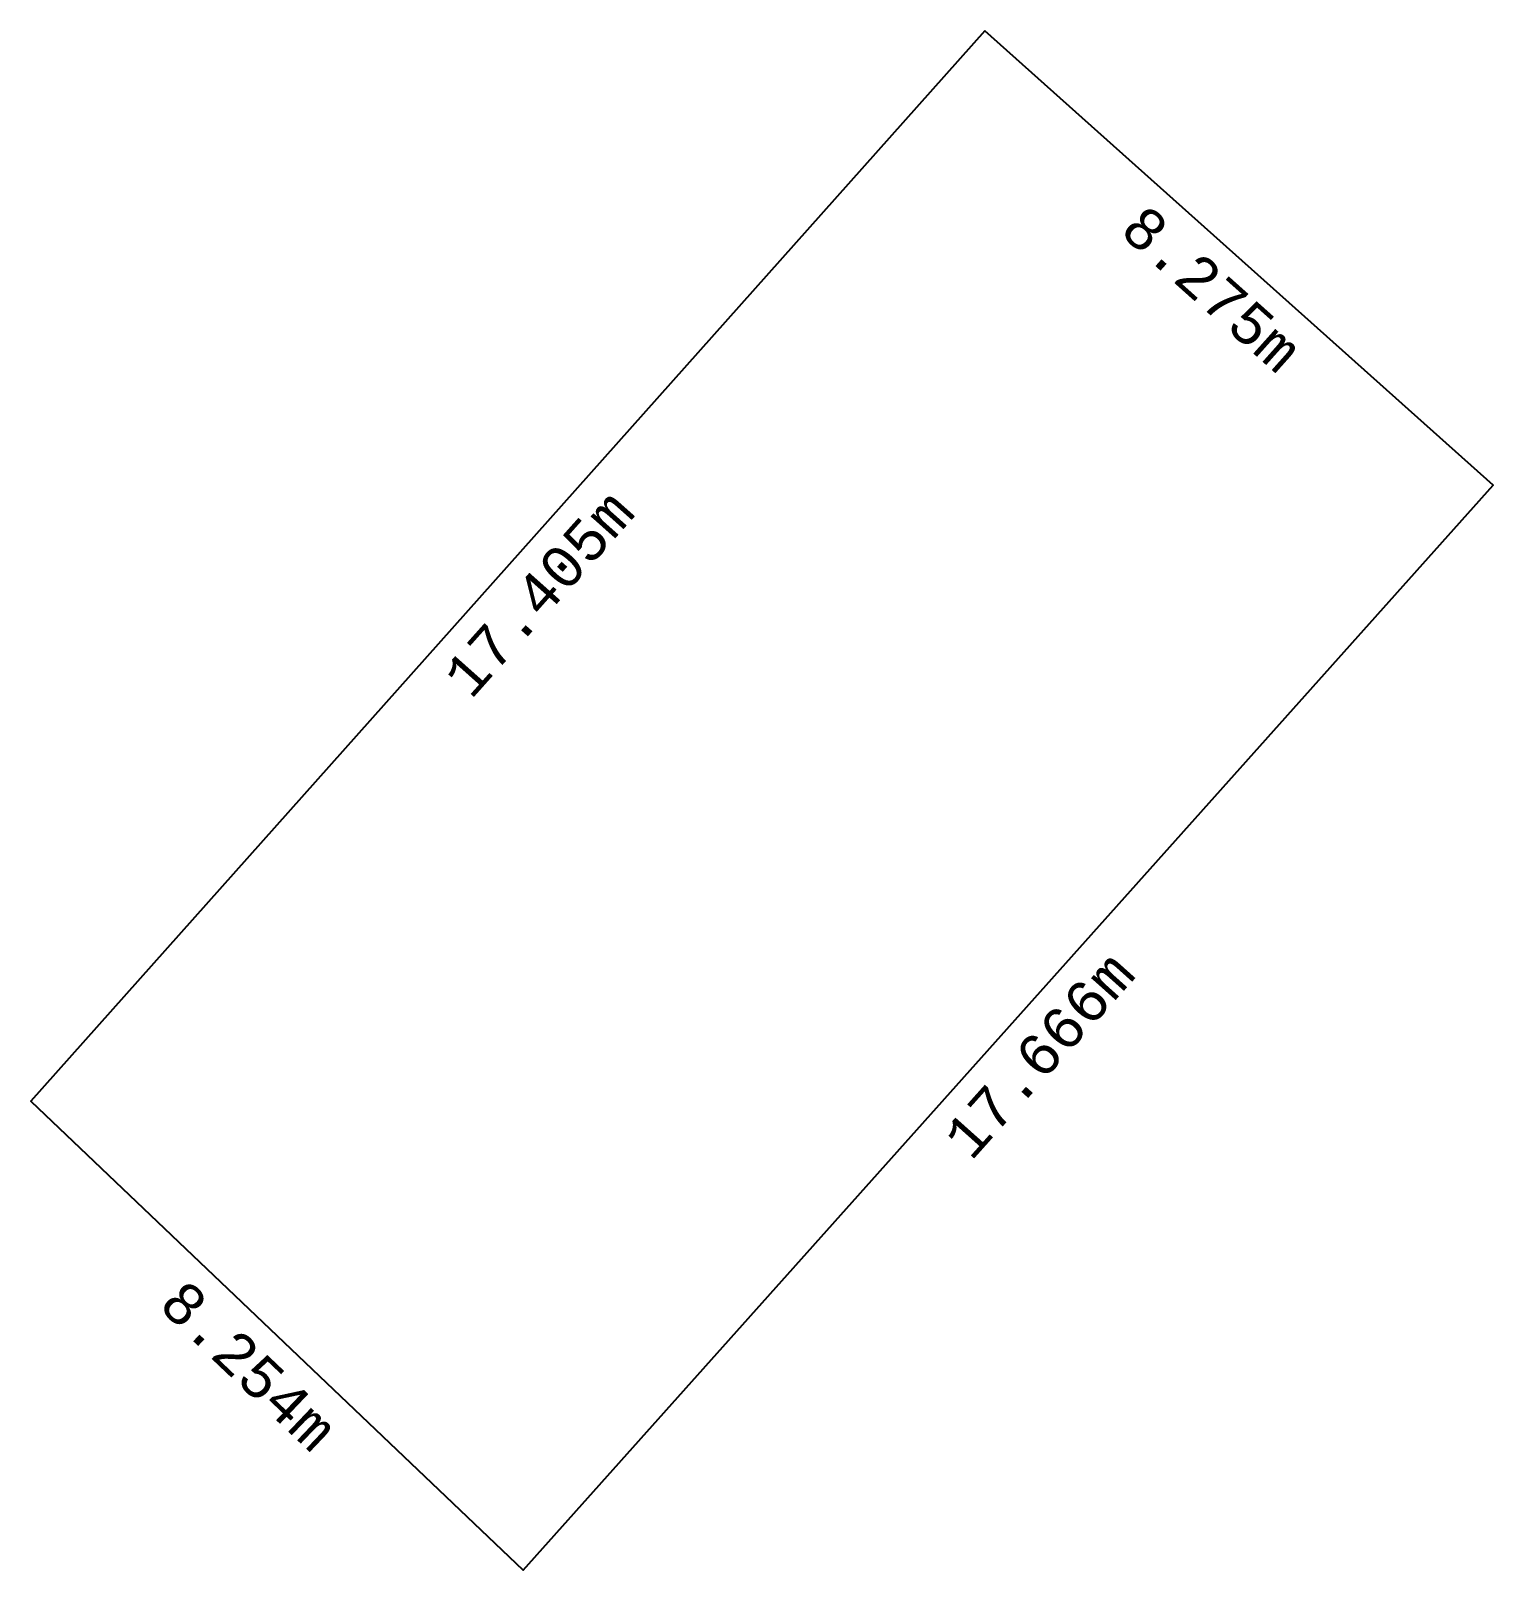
# Model space of a CAD drawing. Header units: millimetres. Extents: x 612817.7 to 612835.5, y 1317133.6 to 1317152.3.
import ezdxf
from ezdxf.enums import TextEntityAlignment as Align

# ---------------------------------------------------------------- set-up
doc = ezdxf.new("R2010")
doc.units = ezdxf.units.MM
doc.styles.add('MONOTXT4', font='monotxt4.shx')

msp = doc.modelspace()

# ---------------------------------------------------------------- linework, layer by layer
msp.add_lwpolyline([(612829.292, 1317152.287), (612817.712, 1317139.293), (612823.689, 1317133.601), (612835.462, 1317146.773)], close=True)

# ---------------------------------------------------------------- texts
at = {"color": 2, "style": 'MONOTXT4'}
for s, rotation, p in [('8.275m', 318.2135, (612832.044, 1317149.157)), ('17.405m', 48.2932, (612823.875, 1317145.457)), ('17.666m', 48.21, (612829.948, 1317139.854)), ('8.254m', 316.3991, (612820.356, 1317136.085))]:
    msp.add_text(s, height=0.5, rotation=rotation, dxfattribs=at).set_placement(p, align=Align.MIDDLE)

doc.saveas('drawing.dxf')
